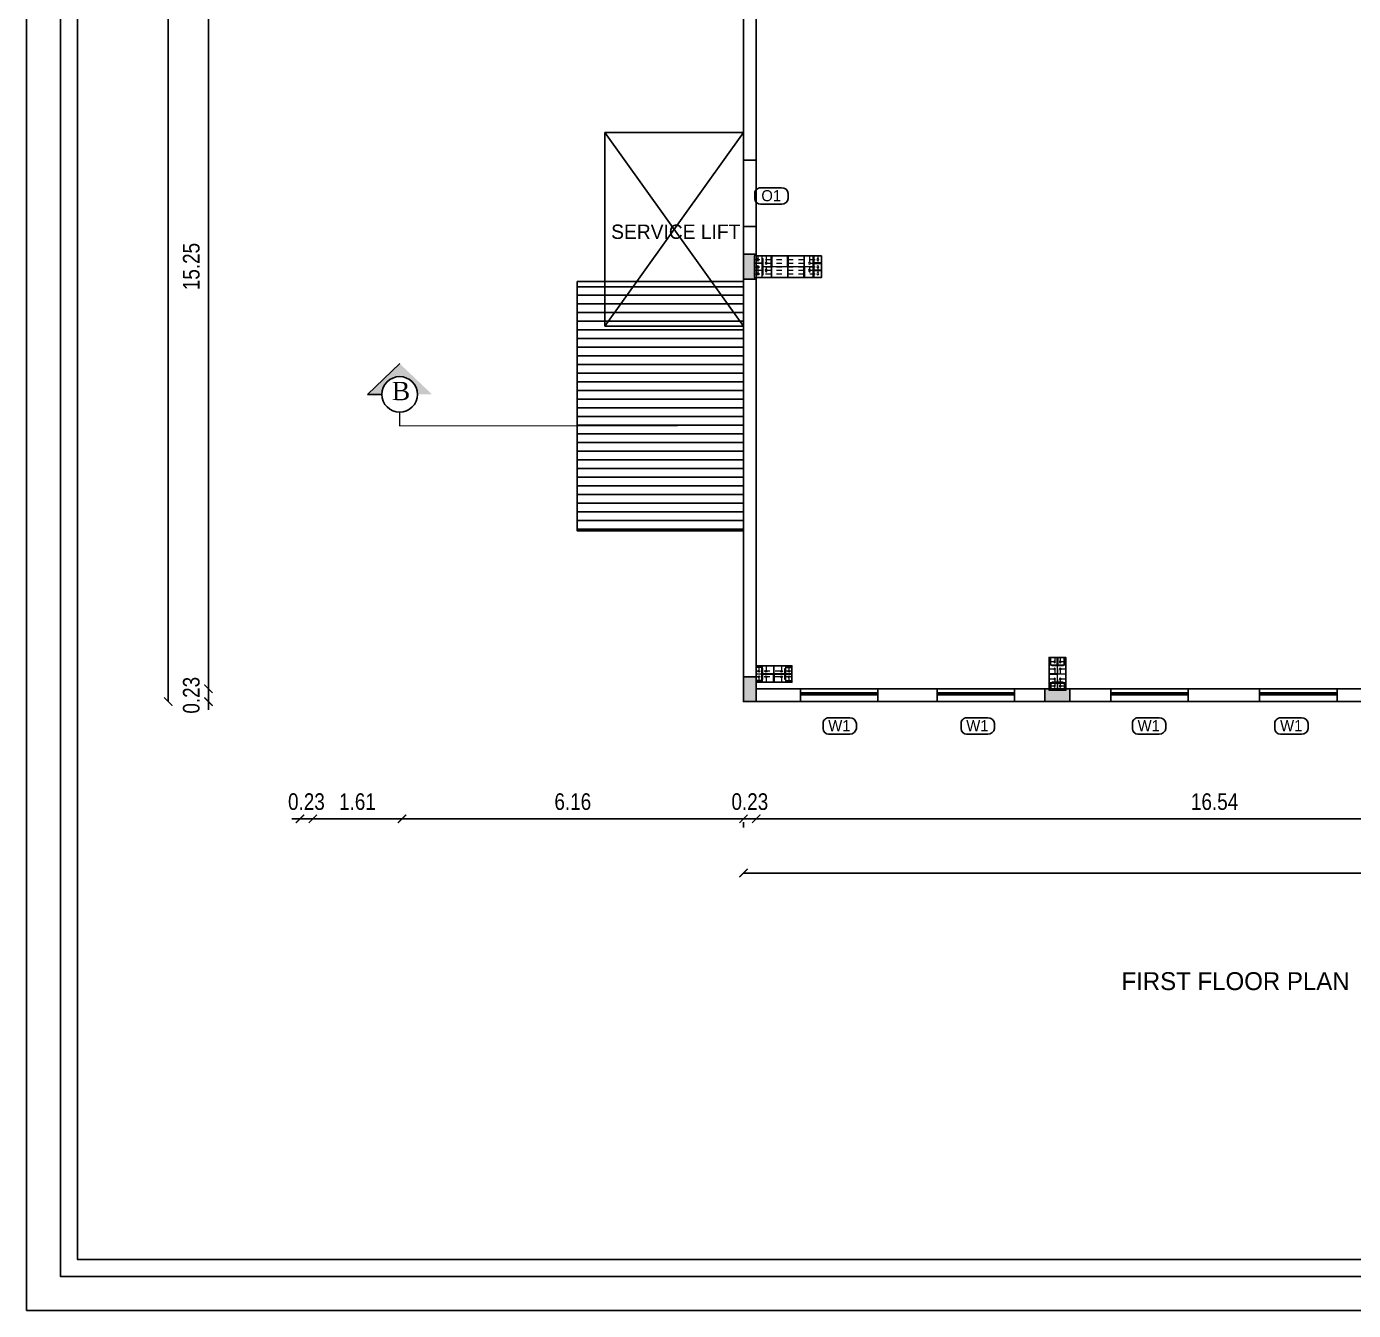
# Model space of a CAD drawing. Header units: metres. Extents: x 1422408 to 2267285, y 4015 to 80428.
# Drawn here: x 2267117.75 to 2267141.69, y 4025.77 to 4048.94 of the extents above; entities that cross this region are included whole.
import ezdxf
from ezdxf.enums import TextEntityAlignment as Align

# ---------------------------------------------------------------- set-up
doc = ezdxf.new("R2010")
doc.units = ezdxf.units.M
doc.header["$LTSCALE"] = 3.5
doc.header["$MEASUREMENT"] = 0
for name, pattern in [('ANIRUDHAN - RESI- EXE -GRD FLR PLAN-06.09.2012 (r1)$0$HIDDEN', [0.375, 0.25, -0.125]), ('CENTER2', [1.125, 0.75, -0.125, 0.125, -0.125]), ('CONTIN', [0]), ('DASHDOTX2', [2, 1, -0.5, 0, -0.5]), ('DOT2', [0.125, 0, -0.125]), ('HIDDEN', [0.375, 0.25, -0.125])]:
    doc.linetypes.add(name, pattern=pattern)
doc.layers.get('0').update_dxf_attribs({"linetype": 'CONTINUOUS'})
doc.layers.get('DEFPOINTS').update_dxf_attribs({"linetype": 'CONTINUOUS'})
for name, color, linetype, lineweight in [('1', 1, 'CONTIN', 18), ('BASEPLATE', 2, 'CONTINUOUS', 18), ('RCC COLUMN', 7, 'CONTINUOUS', 18), ('STEEL', 11, 'CONTINUOUS', 18), ('STIFFENER', 6, 'CONTINUOUS', 18)]:
    doc.layers.add(name, color=color, linetype=linetype, lineweight=lineweight)
for name, color, linetype in [('BLK_1_FLR_1_BLT_UP_AREA', 1, 'CONTINUOUS'), ('BLK_1_FLR_1_CARPET_AREA', 10, 'CONTINUOUS'), ('BLK_1_FLR_1_REGULAR_ROOM_1', 117, 'CONTINUOUS'), ('BLK_1_LVL_1_BLDG_FOOT_PRINT', 1, 'CONTINUOUS'), ('centre', 8, 'DASHDOTX2'), ('COLUMN', 2, 'CONTINUOUS'), ('DIM', 41, 'CONTINUOUS'), ('DOOR', 8, 'CONTINUOUS'), ('HAT', 15, 'CONTINUOUS'), ('HATCH', 15, 'CONTINUOUS'), ('ID', 3, 'CONTINUOUS'), ('rm no', 57, 'CONTINUOUS'), ('TEXT1', 7, 'CONTINUOUS'), ('TITLE', 7, 'CONTINUOUS'), ('TURBOVENT', 16, 'CONTINUOUS'), ('WALL', 125, 'CONTINUOUS'), ('WIN', 8, 'CONTINUOUS')]:
    doc.layers.add(name, color=color, linetype=linetype)
doc.styles.add('GD', font='romantic.ttf')
doc.styles.add('ID', font='GOTHIC.TTF', dxfattribs={"width": 0.85})
doc.styles.add('J2', font='swissel.ttf', dxfattribs={"height": 4.75})
doc.styles.add('USA TEXT', font='GOTHIC.TTF')
doc.dimstyles.new('1-100-ID', dxfattribs={"dimtxt": 0.3, "dimasz": 0.15, "dimexe": 0.1, "dimexo": 0.06, "dimgap": 0.15, "dimtad": 1, "dimzin": 3, "dimdsep": 46, "dimtxsty": 'ID', "dimblk": 'ARCHTICK', "dimcen": 0, "dimclrd": 252, "dimclre": 252, "dimclrt": 3, "dimadec": 0, "dimazin": 0, "dimtfac": 1, "dimtix": 1, "dimtmove": 2, "dimatfit": 3, "dimldrblk": 'OPEN90', "dimfxl": 0, "dimtolj": 1, "dimtzin": 0, "dimarcsym": 0})

# ---------------------------------------------------------------- blocks, each defined once
blk = doc.blocks.new('BP1')
at = {"layer": '1', "linetype": 'Continuous'}
for centre in [(12808943, 6760111), (12809073, 6760111), (12809203, 6760111), (12809008, 6759961), (12809138, 6759961), (12809008, 6759181), (12809138, 6759181), (12808943, 6759031), (12809073, 6759031), (12809203, 6759031)]:
    blk.add_circle(centre, 18, dxfattribs=at)
at = {"layer": 'BASEPLATE', "linetype": 'Continuous'}
blk.add_lwpolyline([(12808878, 6760176), (12809268, 6760176), (12809268, 6758966), (12808878, 6758966)], close=True, dxfattribs=at)
at = {"layer": 'RCC COLUMN', "color": 4, "linetype": 'CENTER2', "ltscale": 2}
for p, q in [((12808878, 6760111), (12809268, 6760111)), ((12808943, 6760176), (12808943, 6758966)), ((12809008, 6760176), (12809008, 6758966)), ((12809073, 6760176), (12809073, 6758966)), ((12809138, 6760176), (12809138, 6758966)), ((12809203, 6760176), (12809203, 6758966)), ((12808878, 6759961), (12809268, 6759961)), ((12808878, 6759571), (12809268, 6759571)), ((12808878, 6759181), (12809268, 6759181)), ((12808878, 6759031), (12809268, 6759031))]:
    blk.add_line(p, q, dxfattribs=at)
at = {"layer": 'STEEL', "linetype": 'Continuous'}
for points in [[(12808923, 6760021), (12809223, 6760021), (12809223, 6760031), (12808923, 6760031)], [(12809070, 6760021), (12809070, 6759121), (12809076, 6759121), (12809076, 6760021)], [(12808923, 6759121), (12809223, 6759121), (12809223, 6759111), (12808923, 6759111)]]:
    blk.add_lwpolyline(points, close=True, dxfattribs=at)
at = {"layer": 'STIFFENER', "linetype": 'Continuous'}
for points in [[(12809003, 6760166), (12809003, 6760041), (12809013, 6760041), (12809013, 6760166)], [(12809133, 6760166), (12809133, 6760041), (12809143, 6760041), (12809143, 6760166)], [(12809258, 6760031), (12808888, 6760031), (12808888, 6760041), (12809258, 6760041)], [(12808888, 6759861), (12809070, 6759861), (12809070, 6759871), (12808888, 6759871)], [(12809258, 6759861), (12809076, 6759861), (12809076, 6759871), (12809258, 6759871)], [(12808888, 6759566), (12809070, 6759566), (12809070, 6759576), (12808888, 6759576)], [(12809258, 6759566), (12809076, 6759566), (12809076, 6759576), (12809258, 6759576)], [(12808888, 6759281), (12809070, 6759281), (12809070, 6759271), (12808888, 6759271)], [(12809258, 6759281), (12809076, 6759281), (12809076, 6759271), (12809258, 6759271)], [(12809258, 6759111), (12808888, 6759111), (12808888, 6759101), (12809258, 6759101)], [(12809003, 6758976), (12809003, 6759101), (12809013, 6759101), (12809013, 6758976)], [(12809133, 6758976), (12809133, 6759101), (12809143, 6759101), (12809143, 6758976)]]:
    blk.add_lwpolyline(points, close=True, dxfattribs=at)
blk = doc.blocks.new('BP4')
at = {"layer": '1', "linetype": 'Continuous'}
for centre in [(12801591, 6757594), (12801591, 6757464), (12801691, 6757594), (12801691, 6757464), (12801591, 6757184), (12801691, 6757184), (12801591, 6757054), (12801691, 6757054)]:
    blk.add_circle(centre, 16, dxfattribs=at)
at = {"layer": 'BASEPLATE', "linetype": 'Continuous'}
blk.add_lwpolyline([(12801791, 6757649), (12801491, 6757649), (12801491, 6756999), (12801791, 6756999)], close=True, dxfattribs=at)
at = {"layer": 'RCC COLUMN', "color": 4, "linetype": 'CENTER2', "ltscale": 2}
for p, q in [((12801791, 6757594), (12801491, 6757594)), ((12801791, 6757464), (12801491, 6757464)), ((12801591, 6756999), (12801591, 6757649)), ((12801691, 6756999), (12801691, 6757649)), ((12801791, 6757324), (12801491, 6757324)), ((12801791, 6757184), (12801491, 6757184)), ((12801791, 6757054), (12801491, 6757054))]:
    blk.add_line(p, q, dxfattribs=at)
at = {"layer": 'RCC COLUMN', "linetype": 'Continuous'}
blk.add_line((12801638, 6757324), (12801643, 6757324), dxfattribs=at)
at = {"layer": 'STEEL', "linetype": 'Continuous'}
for points in [[(12801541, 6757524), (12801741, 6757524), (12801741, 6757532), (12801541, 6757532)], [(12801638, 6757124), (12801643, 6757124), (12801643, 6757524), (12801638, 6757524)], [(12801541, 6757124), (12801741, 6757124), (12801741, 6757116), (12801541, 6757116)]]:
    blk.add_lwpolyline(points, close=True, dxfattribs=at)
at = {"layer": 'STIFFENER', "linetype": 'Continuous'}
for points in [[(12801501, 6757542), (12801781, 6757542), (12801781, 6757532), (12801501, 6757532)], [(12801511, 6757639), (12801511, 6757542), (12801521, 6757542), (12801521, 6757639)], [(12801646, 6757639), (12801646, 6757542), (12801636, 6757542), (12801636, 6757639)], [(12801771, 6757639), (12801771, 6757542), (12801761, 6757542), (12801761, 6757639)], [(12801501, 6757329), (12801638, 6757329), (12801638, 6757319), (12801501, 6757319)], [(12801781, 6757329), (12801643, 6757329), (12801643, 6757319), (12801781, 6757319)], [(12801501, 6757106), (12801781, 6757106), (12801781, 6757116), (12801501, 6757116)], [(12801511, 6757009), (12801511, 6757106), (12801521, 6757106), (12801521, 6757009)], [(12801646, 6757009), (12801646, 6757106), (12801636, 6757106), (12801636, 6757009)], [(12801771, 6757009), (12801771, 6757106), (12801761, 6757106), (12801761, 6757009)]]:
    blk.add_lwpolyline(points, close=True, dxfattribs=at)
blk = doc.blocks.new('BP3')
at = {"layer": '1', "linetype": 'Continuous'}
for centre in [(12663443, 6740559), (12663443, 6740429), (12663543, 6740559), (12663543, 6740429), (12663443, 6740249), (12663543, 6740249), (12663443, 6740119), (12663543, 6740119)]:
    blk.add_circle(centre, 16, dxfattribs=at)
at = {"layer": 'BASEPLATE', "linetype": 'Continuous'}
blk.add_lwpolyline([(12663343, 6740039), (12663643, 6740039), (12663643, 6740639), (12663343, 6740639)], close=True, dxfattribs=at)
at = {"layer": 'RCC COLUMN', "color": 4, "linetype": 'CENTER2', "ltscale": 2}
for p, q in [((12663343, 6740559), (12663643, 6740559)), ((12663443, 6740639), (12663443, 6740039)), ((12663493, 6740639), (12663493, 6740039)), ((12663543, 6740639), (12663543, 6740039)), ((12663343, 6740429), (12663643, 6740429)), ((12663343, 6740339), (12663643, 6740339)), ((12663343, 6740249), (12663643, 6740249)), ((12663343, 6740119), (12663643, 6740119))]:
    blk.add_line(p, q, dxfattribs=at)
at = {"layer": 'STEEL', "linetype": 'Continuous'}
for points in [[(12663593, 6740489), (12663593, 6740497), (12663393, 6740497), (12663393, 6740489)], [(12663496, 6740489), (12663496, 6740189), (12663491, 6740189), (12663491, 6740489)], [(12663593, 6740189), (12663593, 6740181), (12663393, 6740181), (12663393, 6740189)]]:
    blk.add_lwpolyline(points, close=True, dxfattribs=at)
at = {"layer": 'STIFFENER', "linetype": 'Continuous'}
for points in [[(12663633, 6740507), (12663353, 6740507), (12663353, 6740497), (12663633, 6740497)], [(12663363, 6740629), (12663363, 6740507), (12663373, 6740507), (12663373, 6740629)], [(12663488, 6740629), (12663488, 6740507), (12663498, 6740507), (12663498, 6740629)], [(12663623, 6740629), (12663623, 6740507), (12663613, 6740507), (12663613, 6740629)], [(12663353, 6740334), (12663491, 6740334), (12663491, 6740344), (12663353, 6740344)], [(12663633, 6740334), (12663496, 6740334), (12663496, 6740344), (12663633, 6740344)], [(12663633, 6740171), (12663353, 6740171), (12663353, 6740181), (12663633, 6740181)], [(12663363, 6740049), (12663363, 6740171), (12663373, 6740171), (12663373, 6740049)], [(12663488, 6740049), (12663488, 6740171), (12663498, 6740171), (12663498, 6740049)], [(12663623, 6740049), (12663623, 6740171), (12663613, 6740171), (12663613, 6740049)]]:
    blk.add_lwpolyline(points, close=True, dxfattribs=at)
blk = doc.blocks.new('window')
at = {"layer": 'DIM', "color": 9}
for p, q in [((1380, 160), (20, 160)), ((1380, 123), (20, 123)), ((1370, 153), (33, 153)), ((1370, 131), (48, 131))]:
    blk.add_line(p, q, dxfattribs=at)
at = {"layer": 'DIM'}
for p, q in [((48, 153), (56, 146)), ((1352, 146), (48, 146)), ((1352, 139), (48, 139)), ((48, 131), (56, 139)), ((1352, 153), (1344, 146)), ((1352, 131), (1344, 139))]:
    blk.add_line(p, q, dxfattribs=at)
at = {"layer": 'DIM', "color": 9}
for points in [[(0, 123), (20, 123), (20, 160), (0, 160)], [(1400, 123), (1380, 123), (1380, 160), (1400, 160)]]:
    blk.add_lwpolyline(points, close=True, dxfattribs=at)
at = {"layer": 'DIM'}
for points in [[(20, 153), (20, 144, -1), (20, 140), (20, 132), (23, 132), (23, 130), (30, 130), (30, 131), (33, 131), (48, 131), (48, 153), (30, 153), (30, 155), (23, 155), (23, 153)], [(1380, 153), (1380, 144, 1), (1380, 140), (1380, 132), (1377, 132), (1377, 130), (1370, 130), (1370, 131), (1367, 131), (1352, 131), (1352, 153), (1370, 153), (1370, 155), (1377, 155), (1377, 153)]]:
    blk.add_lwpolyline(points, format="xyb", close=True, dxfattribs=at)
at = {"layer": 'WIN'}
for points in [[(0, 230), (1400, 230)], [(0, 0), (1400, 0)]]:
    blk.add_lwpolyline(points, dxfattribs=at)
blk = doc.blocks.new('_ArchTick')
at = {"color": 0, "linetype": 'ByBlock', "const_width": 0.15}
blk.add_lwpolyline([(-0.5, -0.5), (0.5, 0.5)], dxfattribs=at)
blk = doc.blocks.new('*D229')
at = {"layer": 'DEFPOINTS', "color": 0, "ltscale": 400, "transparency": 16777216}
for p in [(2267121.034, 4036.986), (2267131.222, 4036.986), (2267131.139, 4036.756)]:
    blk.add_point(p, dxfattribs=at)
at = {"layer": 'ID', "color": 252, "lineweight": -2, "ltscale": 400, "transparency": 16777216}
for p, q in [((2267121.034, 4036.986), (2267121.034, 4037.136)), ((2267121.034, 4036.756), (2267121.034, 4036.986)), ((2267121.034, 4036.756), (2267121.034, 4036.606))]:
    blk.add_line(p, q, dxfattribs=at)
at = {"layer": 'ID', "color": 252, "linetype": 'DOT2', "lineweight": -2, "ltscale": 400, "transparency": 16777216}
for p, q in [((2267131.162, 4036.986), (2267120.934, 4036.986)), ((2267131.079, 4036.756), (2267120.934, 4036.756))]:
    blk.add_line(p, q, dxfattribs=at)
at = {"layer": 'ID', "color": 252, "lineweight": -2, "ltscale": 400, "transparency": 16777216, "xscale": 0.15, "yscale": 0.15, "zscale": 0.15}
for p, rotation in [((2267121.034, 4036.986), 270), ((2267121.034, 4036.756), 90)]:
    blk.add_blockref('_ArchTick', p, dxfattribs=dict(at, rotation=rotation))
at = {"layer": 'ID', "color": 3, "ltscale": 400, "transparency": 16777216, "insert": (2267120.726, 4036.871), "char_height": 0.3, "attachment_point": 5, "rotation": 90, "style": 'ID'}
blk.add_mtext('\\A1;0.23', dxfattribs=at)
blk = doc.blocks.new('_Open90')
at = {"color": 0, "linetype": 'ByBlock', "lineweight": -2}
for p, q in [((0, 0), (-1, 0)), ((-0.5, 0.5), (0, 0)), ((0, 0), (-0.5, -0.5))]:
    blk.add_line(p, q, dxfattribs=at)
blk = doc.blocks.new('*D230')
at = {"layer": 'DEFPOINTS', "color": 0, "ltscale": 400, "transparency": 16777216}
for p in [(2267121.034, 4052.231), (2267130.687, 4052.231), (2267131.222, 4036.986)]:
    blk.add_point(p, dxfattribs=at)
at = {"layer": 'ID', "color": 252, "linetype": 'DOT2', "lineweight": -2, "ltscale": 400, "transparency": 16777216}
for p, q in [((2267130.627, 4052.231), (2267120.934, 4052.231)), ((2267131.162, 4036.986), (2267120.934, 4036.986))]:
    blk.add_line(p, q, dxfattribs=at)
at = {"layer": 'ID', "color": 252, "lineweight": -2, "ltscale": 400, "transparency": 16777216}
blk.add_line((2267121.034, 4036.986), (2267121.034, 4052.231), dxfattribs=at)
at = {"layer": 'ID', "color": 252, "lineweight": -2, "ltscale": 400, "transparency": 16777216, "xscale": 0.15, "yscale": 0.15, "zscale": 0.15}
for p, rotation in [((2267121.034, 4052.231), 90), ((2267121.034, 4036.986), 270)]:
    blk.add_blockref('_ArchTick', p, dxfattribs=dict(at, rotation=rotation))
at = {"layer": 'ID', "color": 3, "ltscale": 400, "transparency": 16777216, "insert": (2267120.726, 4044.609), "char_height": 0.3, "attachment_point": 5, "rotation": 90, "style": 'ID'}
blk.add_mtext('\\A1;15.25', dxfattribs=at)
blk = doc.blocks.new('*D235')
at = {"layer": 'DEFPOINTS', "color": 0, "ltscale": 400, "transparency": 16777216}
for p in [(2267131.979, 4068.156), (2267120.31, 4036.756), (2267131.979, 4036.756)]:
    blk.add_point(p, dxfattribs=at)
at = {"layer": 'ID', "color": 252, "linetype": 'DOT2', "lineweight": -2, "ltscale": 400, "transparency": 16777216}
for p, q in [((2267131.919, 4068.156), (2267120.21, 4068.156)), ((2267131.919, 4036.756), (2267120.21, 4036.756))]:
    blk.add_line(p, q, dxfattribs=at)
at = {"layer": 'ID', "color": 252, "lineweight": -2, "ltscale": 400, "transparency": 16777216}
blk.add_line((2267120.31, 4068.156), (2267120.31, 4036.756), dxfattribs=at)
at = {"layer": 'ID', "color": 252, "lineweight": -2, "ltscale": 400, "transparency": 16777216, "xscale": 0.15, "yscale": 0.15, "zscale": 0.15}
for p, rotation in [((2267120.31, 4068.156), 90), ((2267120.31, 4036.756), 270)]:
    blk.add_blockref('_ArchTick', p, dxfattribs=dict(at, rotation=rotation))
at = {"layer": 'ID', "color": 3, "ltscale": 400, "transparency": 16777216, "insert": (2267120.003, 4052.456), "char_height": 0.3, "attachment_point": 5, "rotation": 90, "style": 'ID'}
blk.add_mtext('\\A1;31.40', dxfattribs=at)
blk = doc.blocks.new('*D246')
at = {"layer": 'DEFPOINTS', "color": 0, "ltscale": 400, "transparency": 16777216}
for p in [(2267130.917, 4038.508), (2267147.457, 4037.684), (2267130.917, 4034.641)]:
    blk.add_point(p, dxfattribs=at)
at = {"layer": 'ID', "color": 252, "linetype": 'DOT2', "lineweight": -2, "ltscale": 400, "transparency": 16777216}
for p, q in [((2267130.917, 4038.448), (2267130.917, 4034.541)), ((2267147.457, 4037.624), (2267147.457, 4034.541))]:
    blk.add_line(p, q, dxfattribs=at)
at = {"layer": 'ID', "color": 252, "lineweight": -2, "ltscale": 400, "transparency": 16777216}
blk.add_line((2267147.457, 4034.641), (2267130.917, 4034.641), dxfattribs=at)
at = {"layer": 'ID', "color": 252, "lineweight": -2, "ltscale": 400, "transparency": 16777216, "xscale": 0.15, "yscale": 0.15, "zscale": 0.15, "rotation": 180}
blk.add_blockref('_ArchTick', (2267130.917, 4034.641), dxfattribs=at)
at = {"layer": 'ID', "color": 252, "lineweight": -2, "ltscale": 400, "transparency": 16777216, "xscale": 0.15, "yscale": 0.15, "zscale": 0.15}
blk.add_blockref('_ArchTick', (2267147.457, 4034.641), dxfattribs=at)
at = {"layer": 'ID', "color": 3, "ltscale": 400, "transparency": 16777216, "insert": (2267139.187, 4034.949), "char_height": 0.3, "attachment_point": 5, "style": 'ID'}
blk.add_mtext('\\A1;16.54', dxfattribs=at)
blk = doc.blocks.new('*D247')
at = {"layer": 'DEFPOINTS', "color": 0, "ltscale": 400, "transparency": 16777216}
for p in [(2267130.687, 4038.393), (2267130.917, 4038.508), (2267130.687, 4034.641)]:
    blk.add_point(p, dxfattribs=at)
at = {"layer": 'ID', "color": 252, "linetype": 'DOT2', "lineweight": -2, "ltscale": 400, "transparency": 16777216}
for p, q in [((2267130.687, 4038.333), (2267130.687, 4034.541)), ((2267130.917, 4038.448), (2267130.917, 4034.541))]:
    blk.add_line(p, q, dxfattribs=at)
at = {"layer": 'ID', "color": 252, "lineweight": -2, "ltscale": 400, "transparency": 16777216}
for p, q in [((2267130.687, 4034.641), (2267130.537, 4034.641)), ((2267130.917, 4034.641), (2267130.687, 4034.641)), ((2267130.917, 4034.641), (2267131.067, 4034.641))]:
    blk.add_line(p, q, dxfattribs=at)
at = {"layer": 'ID', "color": 252, "lineweight": -2, "ltscale": 400, "transparency": 16777216, "xscale": 0.15, "yscale": 0.15, "zscale": 0.15}
blk.add_blockref('_ArchTick', (2267130.687, 4034.641), dxfattribs=at)
at = {"layer": 'ID', "color": 252, "lineweight": -2, "ltscale": 400, "transparency": 16777216, "xscale": 0.15, "yscale": 0.15, "zscale": 0.15, "rotation": 180}
blk.add_blockref('_ArchTick', (2267130.917, 4034.641), dxfattribs=at)
at = {"layer": 'ID', "color": 3, "ltscale": 400, "transparency": 16777216, "insert": (2267130.802, 4034.949), "char_height": 0.3, "attachment_point": 5, "style": 'ID'}
blk.add_mtext('\\A1;0.23', dxfattribs=at)
blk = doc.blocks.new('*D248')
at = {"layer": 'DEFPOINTS', "color": 0, "ltscale": 400, "transparency": 16777216}
for p in [(2267124.528, 4052.231), (2267130.687, 4038.393), (2267124.528, 4034.641)]:
    blk.add_point(p, dxfattribs=at)
at = {"layer": 'ID', "color": 252, "linetype": 'DOT2', "lineweight": -2, "ltscale": 400, "transparency": 16777216}
for p, q in [((2267124.528, 4052.171), (2267124.528, 4034.541)), ((2267130.687, 4038.333), (2267130.687, 4034.541))]:
    blk.add_line(p, q, dxfattribs=at)
at = {"layer": 'ID', "color": 252, "lineweight": -2, "ltscale": 400, "transparency": 16777216}
blk.add_line((2267130.687, 4034.641), (2267124.528, 4034.641), dxfattribs=at)
at = {"layer": 'ID', "color": 252, "lineweight": -2, "ltscale": 400, "transparency": 16777216, "xscale": 0.15, "yscale": 0.15, "zscale": 0.15, "rotation": 180}
blk.add_blockref('_ArchTick', (2267124.528, 4034.641), dxfattribs=at)
at = {"layer": 'ID', "color": 252, "lineweight": -2, "ltscale": 400, "transparency": 16777216, "xscale": 0.15, "yscale": 0.15, "zscale": 0.15}
blk.add_blockref('_ArchTick', (2267130.687, 4034.641), dxfattribs=at)
at = {"layer": 'ID', "color": 3, "ltscale": 400, "transparency": 16777216, "insert": (2267127.608, 4034.949), "char_height": 0.3, "attachment_point": 5, "style": 'ID'}
blk.add_mtext('\\A1;6.16', dxfattribs=at)
blk = doc.blocks.new('*D249')
at = {"layer": 'DEFPOINTS', "color": 0, "ltscale": 400, "transparency": 16777216}
for p in [(2267122.917, 4057.135), (2267124.528, 4052.231), (2267122.917, 4034.641)]:
    blk.add_point(p, dxfattribs=at)
at = {"layer": 'ID', "color": 252, "linetype": 'DOT2', "lineweight": -2, "ltscale": 400, "transparency": 16777216}
for p, q in [((2267122.917, 4057.075), (2267122.917, 4034.541)), ((2267124.528, 4052.171), (2267124.528, 4034.541))]:
    blk.add_line(p, q, dxfattribs=at)
at = {"layer": 'ID', "color": 252, "lineweight": -2, "ltscale": 400, "transparency": 16777216}
blk.add_line((2267124.528, 4034.641), (2267122.917, 4034.641), dxfattribs=at)
at = {"layer": 'ID', "color": 252, "lineweight": -2, "ltscale": 400, "transparency": 16777216, "xscale": 0.15, "yscale": 0.15, "zscale": 0.15, "rotation": 180}
blk.add_blockref('_ArchTick', (2267122.917, 4034.641), dxfattribs=at)
at = {"layer": 'ID', "color": 252, "lineweight": -2, "ltscale": 400, "transparency": 16777216, "xscale": 0.15, "yscale": 0.15, "zscale": 0.15}
blk.add_blockref('_ArchTick', (2267124.528, 4034.641), dxfattribs=at)
at = {"layer": 'ID', "color": 3, "ltscale": 400, "transparency": 16777216, "insert": (2267123.723, 4034.949), "char_height": 0.3, "attachment_point": 5, "style": 'ID'}
blk.add_mtext('\\A1;1.61', dxfattribs=at)
blk = doc.blocks.new('*D250')
at = {"layer": 'DEFPOINTS', "color": 0, "ltscale": 400, "transparency": 16777216}
for p in [(2267122.687, 4057.125), (2267122.917, 4057.135), (2267122.917, 4034.641)]:
    blk.add_point(p, dxfattribs=at)
at = {"layer": 'ID', "color": 252, "linetype": 'DOT2', "lineweight": -2, "ltscale": 400, "transparency": 16777216}
for p, q in [((2267122.687, 4057.065), (2267122.687, 4034.541)), ((2267122.917, 4057.075), (2267122.917, 4034.541))]:
    blk.add_line(p, q, dxfattribs=at)
at = {"layer": 'ID', "color": 252, "lineweight": -2, "ltscale": 400, "transparency": 16777216}
for p, q in [((2267122.687, 4034.641), (2267122.537, 4034.641)), ((2267122.687, 4034.641), (2267122.917, 4034.641)), ((2267122.917, 4034.641), (2267123.067, 4034.641))]:
    blk.add_line(p, q, dxfattribs=at)
at = {"layer": 'ID', "color": 252, "lineweight": -2, "ltscale": 400, "transparency": 16777216, "xscale": 0.15, "yscale": 0.15, "zscale": 0.15}
blk.add_blockref('_ArchTick', (2267122.687, 4034.641), dxfattribs=at)
at = {"layer": 'ID', "color": 252, "lineweight": -2, "ltscale": 400, "transparency": 16777216, "xscale": 0.15, "yscale": 0.15, "zscale": 0.15, "rotation": 180}
blk.add_blockref('_ArchTick', (2267122.917, 4034.641), dxfattribs=at)
at = {"layer": 'ID', "color": 3, "ltscale": 400, "transparency": 16777216, "insert": (2267122.802, 4034.949), "char_height": 0.3, "attachment_point": 5, "style": 'ID'}
blk.add_mtext('\\A1;0.23', dxfattribs=at)
blk = doc.blocks.new('*D251')
at = {"layer": 'DEFPOINTS', "color": 0, "ltscale": 400, "transparency": 16777216}
for p in [(2267156.708, 4038.909), (2267130.687, 4034.641), (2267130.687, 4033.662)]:
    blk.add_point(p, dxfattribs=at)
at = {"layer": 'ID', "color": 252, "linetype": 'DOT2', "lineweight": -2, "ltscale": 400, "transparency": 16777216}
for p, q in [((2267156.708, 4038.849), (2267156.708, 4033.562)), ((2267130.687, 4034.581), (2267130.687, 4033.562))]:
    blk.add_line(p, q, dxfattribs=at)
at = {"layer": 'ID', "color": 252, "lineweight": -2, "ltscale": 400, "transparency": 16777216}
blk.add_line((2267156.708, 4033.662), (2267130.687, 4033.662), dxfattribs=at)
at = {"layer": 'ID', "color": 252, "lineweight": -2, "ltscale": 400, "transparency": 16777216, "xscale": 0.15, "yscale": 0.15, "zscale": 0.15, "rotation": 180}
blk.add_blockref('_ArchTick', (2267130.687, 4033.662), dxfattribs=at)
at = {"layer": 'ID', "color": 252, "lineweight": -2, "ltscale": 400, "transparency": 16777216, "xscale": 0.15, "yscale": 0.15, "zscale": 0.15}
blk.add_blockref('_ArchTick', (2267156.708, 4033.662), dxfattribs=at)
at = {"layer": 'ID', "color": 3, "ltscale": 400, "transparency": 16777216, "insert": (2267143.698, 4033.969), "char_height": 0.3, "attachment_point": 5, "style": 'ID'}
blk.add_mtext('\\A1;26.02', dxfattribs=at)

msp = doc.modelspace()

# ---------------------------------------------------------------- hatches: boundary and pattern name
at = {"layer": 'COLUMN', "ltscale": 400}
h = msp.add_hatch(color=254, dxfattribs=at)
h.dxf.hatch_style = 1
h.paths.add_polyline_path([(2267130.68731, 4044.38112), (2267130.91731, 4044.38112), (2267130.91731, 4044.83112), (2267130.68731, 4044.83112)])
h = msp.add_hatch(color=254, dxfattribs=at)
h.dxf.hatch_style = 1
h.paths.add_polyline_path([(2267130.68731, 4036.75612), (2267130.91731, 4036.75612), (2267130.91731, 4037.20612), (2267130.68731, 4037.20612)])
h = msp.add_hatch(color=254, dxfattribs=at)
h.dxf.hatch_style = 1
h.paths.add_polyline_path([(2267136.57731, 4036.98612), (2267136.57731, 4036.75612), (2267136.12731, 4036.75612), (2267136.12731, 4036.98612)])
at = {"layer": 'DIM'}
msp.add_hatch(color=2, dxfattribs=at).paths.add_polyline_path([(2267124.80552, 4042.3012, 0.41421356), (2267124.48471, 4042.62202, 0.41421356), (2267124.16389, 4042.3012), (2267123.90099, 4042.3012), (2267124.48471, 4042.85721), (2267125.06843, 4042.3012)])
at = {"layer": 'HATCH', "ltscale": 25}
h = msp.add_hatch(dxfattribs=at)
h.set_pattern_fill('ANSI31', color=250, scale=1.25, angle=135, style=0)
h.set_pattern_definition([(180, (2265996.5757, 3969.55805), (0, -0.15625), [])])
h.paths.add_polyline_path([(2267130.68731, 4044.33614), (2267127.68731, 4044.33614), (2267127.68731, 4039.83614), (2267130.68731, 4039.83614)])

# ---------------------------------------------------------------- linework, layer by layer
at = {"layer": 'BLK_1_FLR_1_BLT_UP_AREA', "color": 45}
msp.add_lwpolyline([(2267130.68731, 4036.75612), (2267156.70794, 4036.75612), (2267156.70794, 4044.83081), (2267152.88578, 4054.71112), (2267147.68731, 4054.71112), (2267147.69298, 4068.15612), (2267122.68731, 4068.15612), (2267122.68731, 4056.95941), (2267124.52811, 4052.23112), (2267130.68731, 4052.23112)], close=True, dxfattribs=at)
at = {"layer": 'BLK_1_FLR_1_CARPET_AREA', "color": 14}
msp.add_lwpolyline([(2267141.87231, 4036.98612), (2267136.50231, 4036.98612), (2267136.50231, 4037.55412), (2267136.20231, 4037.55412), (2267136.20231, 4036.98612), (2267130.91731, 4036.98112), (2267130.91731, 4037.10412), (2267131.56031, 4037.10412), (2267131.56031, 4037.40412), (2267130.91731, 4037.40412), (2267130.91731, 4044.41112), (2267132.09231, 4044.41112), (2267132.09231, 4044.80112), (2267130.91731, 4044.80112), (2267130.91731, 4052.26112)], dxfattribs=at)
at = {"layer": 'BLK_1_FLR_1_REGULAR_ROOM_1', "color": 4}
msp.add_lwpolyline([(2267147.45731, 4049.75112), (2267154.56117, 4049.75112), (2267156.47794, 4044.78794), (2267156.47794, 4036.98144), (2267130.91731, 4036.98612), (2267130.91731, 4052.46112), (2267124.68538, 4052.46112), (2267122.91731, 4057.0026), (2267122.91731, 4067.92612), (2267130.68731, 4067.92612), (2267130.68731, 4060.76112), (2267134.28131, 4060.76112), (2267134.28131, 4067.92612), (2267147.45731, 4067.92612)], close=True, dxfattribs=at)
at = {"layer": 'BLK_1_LVL_1_BLDG_FOOT_PRINT'}
msp.add_lwpolyline([(2267152.88578, 4054.71112), (2267147.69298, 4054.71112), (2267147.69298, 4068.15803), (2267122.68731, 4068.15803), (2267122.68731, 4056.96132), (2267124.52811, 4052.23303), (2267130.68731, 4052.23303), (2267130.68731, 4036.75803), (2267156.70794, 4036.75803), (2267156.70794, 4044.83081)], close=True, dxfattribs=at)
at = {"layer": 'centre', "color": 2, "ltscale": 0.125, "const_width": 0.02}
msp.add_lwpolyline([(2267124.48471, 4041.98038), (2267124.48471, 4041.73261), (2267129.5013, 4041.73261), (2267129.5013, 4041.73261)], dxfattribs=at)
at = {"layer": 'COLUMN', "ltscale": 400}
for points in [[(2267130.91731, 4044.83112), (2267130.68731, 4044.83112), (2267130.68731, 4044.38112), (2267130.91731, 4044.38112)], [(2267130.91731, 4037.20612), (2267130.68731, 4037.20612), (2267130.68731, 4036.75612), (2267130.91731, 4036.75612)], [(2267136.12731, 4036.75612), (2267136.12731, 4036.98612), (2267136.57731, 4036.98612), (2267136.57731, 4036.75612)]]:
    msp.add_lwpolyline(points, close=True, dxfattribs=at)
at = {"layer": 'DIM', "color": 2}
for p in [(2267124.48471, 4042.85721), (2267124.16389, 4042.3012)]:
    msp.add_line(p, (2267123.90252, 4042.3012), dxfattribs=at)
msp.add_circle((2267124.48471, 4042.3012), 0.32082, dxfattribs=at)
at = {"layer": 'DOOR', "linetype": 'HIDDEN', "ltscale": 400}
for p, q in [((2267128.1873, 4043.53072), (2267130.6873, 4047.03072)), ((2267128.1873, 4047.03072), (2267130.6873, 4043.53072))]:
    msp.add_line(p, q, dxfattribs=at)
at = {"layer": 'DOOR', "ltscale": 400}
msp.add_line((2267130.68731, 4045.33092), (2267130.68731, 4046.53092), dxfattribs=at)
at = {"layer": 'HAT'}
msp.add_lwpolyline([(2267215.09777, 4082.19618), (2267117.75233, 4082.19618), (2267117.75233, 4025.76618), (2267215.09777, 4025.76618)], close=True, dxfattribs=at)
at = {"layer": 'HATCH', "color": 250, "ltscale": 25}
msp.add_lwpolyline([(2267130.68731, 4044.33614), (2267127.68731, 4044.33614), (2267127.68731, 4039.83614), (2267130.68731, 4039.83614)], dxfattribs=at)
at = {"layer": 'ID', "color": 9, "linetype": 'ANIRUDHAN - RESI- EXE -GRD FLR PLAN-06.09.2012 (r1)$0$HIDDEN', "ltscale": 450}
msp.add_lwpolyline([(2267130.6873, 4047.03072), (2267128.1873, 4047.03072), (2267128.1873, 4043.53072), (2267130.6873, 4043.53072)], dxfattribs=at)
at = {"layer": 'rm no', "color": 205}
for points in [[(2267130.89303, 4045.88306), (2267130.89303, 4045.9295, -1), (2267130.89303, 4045.9295, -0.41543097), (2267130.99525, 4046.03112), (2267131.37466, 4046.03112, -0.37810476), (2267131.49613, 4045.9295), (2267131.49613, 4045.83603, -0.37718621), (2267131.37466, 4045.73381), (2267131.37466, 4045.73381), (2267130.99525, 4045.73381, -0.41421356), (2267130.89303, 4045.83603), (2267130.89303, 4045.9295)], [(2267132.1224, 4036.31699), (2267132.1224, 4036.36342, -1), (2267132.1224, 4036.36342, -0.41543097), (2267132.22462, 4036.46504), (2267132.60403, 4036.46504, -0.37810476), (2267132.7255, 4036.36342), (2267132.7255, 4036.26995, -0.37718621), (2267132.60403, 4036.16773), (2267132.60403, 4036.16773), (2267132.22462, 4036.16773, -0.41421356), (2267132.1224, 4036.26995), (2267132.1224, 4036.36342)], [(2267134.61269, 4036.31699), (2267134.61269, 4036.36342, -1), (2267134.61269, 4036.36342, -0.41543097), (2267134.71492, 4036.46504), (2267135.09433, 4036.46504, -0.37810476), (2267135.21579, 4036.36342), (2267135.21579, 4036.26995, -0.37718621), (2267135.09433, 4036.16773), (2267135.09433, 4036.16773), (2267134.71492, 4036.16773, -0.41421356), (2267134.61269, 4036.26995), (2267134.61269, 4036.36342)], [(2267137.704, 4036.31699), (2267137.704, 4036.36342, -1), (2267137.704, 4036.36342, -0.41543097), (2267137.80622, 4036.46504), (2267138.18564, 4036.46504, -0.37810476), (2267138.3071, 4036.36342), (2267138.3071, 4036.26995, -0.37718621), (2267138.18564, 4036.16773), (2267138.18564, 4036.16773), (2267137.80622, 4036.16773, -0.41421356), (2267137.704, 4036.26995), (2267137.704, 4036.36342)], [(2267140.27489, 4036.31699), (2267140.27489, 4036.36342, -1), (2267140.27489, 4036.36342, -0.41543097), (2267140.37711, 4036.46504), (2267140.75652, 4036.46504, -0.37810476), (2267140.87799, 4036.36342), (2267140.87799, 4036.26995, -0.37718621), (2267140.75652, 4036.16773), (2267140.75652, 4036.16773), (2267140.37711, 4036.16773, -0.41421356), (2267140.27489, 4036.26995), (2267140.27489, 4036.36342)]]:
    msp.add_lwpolyline(points, format="xyb", dxfattribs=at)
at = {"layer": 'TITLE', "color": 0}
for points in [[(2267118.36543, 4081.58309), (2267214.48467, 4081.58309), (2267214.48467, 4026.37928), (2267118.36543, 4026.37928)], [(2267118.67197, 4081.27654), (2267214.17812, 4081.27654), (2267214.17812, 4026.68583), (2267118.67197, 4026.68583)]]:
    msp.add_lwpolyline(points, close=True, dxfattribs=at)
at = {"layer": 'WALL', "ltscale": 400}
for p, q in [((2267130.68731, 4052.68112), (2267130.68731, 4046.53092)), ((2267130.91731, 4052.68112), (2267130.91731, 4046.53092)), ((2267128.1873, 4043.53072), (2267128.1873, 4047.03072)), ((2267128.1873, 4047.03072), (2267130.6873, 4047.03072)), ((2267130.68731, 4046.53092), (2267130.91731, 4046.53092)), ((2267130.68731, 4045.33092), (2267130.68731, 4036.75612)), ((2267130.68731, 4045.33092), (2267130.91731, 4045.33092)), ((2267130.91731, 4045.33092), (2267130.91731, 4036.98612)), ((2267130.91731, 4036.76298), (2267130.91731, 4037.6843)), ((2267130.91731, 4036.98612), (2267147.68731, 4036.98612)), ((2267130.91731, 4036.98612), (2267147.45731, 4036.98612)), ((2267131.71433, 4036.98612), (2267131.71433, 4036.75612)), ((2267133.11433, 4036.98612), (2267133.11433, 4036.75612)), ((2267134.18003, 4036.98612), (2267134.18003, 4036.75612)), ((2267135.58003, 4036.98612), (2267135.58003, 4036.75612)), ((2267137.31329, 4036.98612), (2267137.31329, 4036.75612)), ((2267138.71329, 4036.98612), (2267138.71329, 4036.75612)), ((2267139.9967, 4036.98612), (2267139.9967, 4036.75612)), ((2267141.3967, 4036.98612), (2267141.3967, 4036.75612)), ((2267130.68731, 4036.75612), (2267147.68731, 4036.75612)), ((2267130.68731, 4036.75612), (2267147.68731, 4036.75612))]:
    msp.add_line(p, q, dxfattribs=at)

# ---------------------------------------------------------------- block references
at = {"layer": 'RCC COLUMN', "linetype": 'Continuous', "yscale": 0.001, "zscale": 0.001, "rotation": 90}
for name, p, xscale in [('BP1', (2273891.05835, 16853.67873), -0.001), ('BP4', (2273888.5596, -8764.38649), 0.001)]:
    msp.add_blockref(name, p, dxfattribs=dict(at, xscale=xscale))
at = {"layer": 'RCC COLUMN', "linetype": 'Continuous', "xscale": -0.001, "yscale": 0.001, "zscale": 0.001}
msp.add_blockref('BP3', (2279799.84553, -2703.08483), dxfattribs=at)
at = {"layer": 'TURBOVENT', "xscale": 0.001, "yscale": 0.001, "zscale": 0.001}
for p in [(2267131.71433, 4036.75612), (2267134.18003, 4036.75612), (2267137.31329, 4036.75612), (2267139.9967, 4036.75612)]:
    msp.add_blockref('window', p, dxfattribs=at)

# ---------------------------------------------------------------- texts
at = {"color": 3, "insert": (2267124.50818, 4042.36143), "char_height": 0.33, "attachment_point": 5, "style": 'GD'}
msp.add_mtext('{\\C6;B}', dxfattribs=at)
at = {"layer": 'rm no', "style": 'USA TEXT'}
for tag, p in [('O1', (2267131.18843, 4045.78802)), ('W1', (2267132.4178, 4036.22195)), ('W1', (2267134.90809, 4036.22195)), ('W1', (2267137.9994, 4036.22195)), ('W1', (2267140.57029, 4036.22195))]:
    msp.add_attdef(tag, text='L0-09W1', height=0.2, dxfattribs=at).set_placement(p, align=Align.CENTER)
at = {"layer": 'TEXT1', "style": 'J2', "width": 0.96}
for s, height, p in [('SERVICE LIFT', 0.2584592, (2267128.30047, 4045.10812)), ('FIRST FLOOR PLAN', 0.323074, (2267137.50733, 4031.54904))]:
    msp.add_text(s, height=height, dxfattribs=at).set_placement(p)

# ---------------------------------------------------------------- dimensions: what is measured, and where the dimension line sits
at = {"layer": 'ID', "ltscale": 400}
for base, p1, p2, angle, picture, middle in [((2267120.3104, 4036.75612), (2267131.97931, 4068.15612), (2267131.97931, 4036.75612), 90, '*D235', (2267120.00285, 4052.45612)), ((2267121.033931708, 4052.2311231764), (2267131.2221886842, 4036.9861231764), (2267130.6873066612, 4052.2311231764), 270, '*D230', (2267120.7263858202, 4044.6086231757)), ((2267121.03393, 4036.98612), (2267131.13933, 4036.75612), (2267131.22219, 4036.98612), 270, '*D229', (2267120.72639, 4036.87112))]:
    dim = msp.add_linear_dim(base=base, p1=p1, p2=p2, angle=angle, dimstyle='1-100-ID', dxfattribs=at)
    dim.commit()
    dim.dimension.update_dxf_attribs({"geometry": picture, "text_midpoint": middle})
for base, p1, p2, picture, middle in [((2267122.91731, 4034.64145), (2267122.68731, 4057.12497), (2267122.91731, 4057.13513), '*D250', (2267122.80231, 4034.949)), ((2267122.91731, 4034.64145), (2267124.52811, 4052.23112), (2267122.91731, 4057.13513), '*D249', (2267123.72271, 4034.949)), ((2267124.52811, 4034.64145), (2267130.68731, 4038.39342), (2267124.52811, 4052.23112), '*D248', (2267127.60771, 4034.949)), ((2267130.68731, 4033.66172), (2267156.70794, 4038.90852), (2267130.68731, 4034.64145), '*D251', (2267143.69762, 4033.96927)), ((2267130.68731, 4034.64145), (2267130.91731, 4038.50842), (2267130.68731, 4038.39342), '*D247', (2267130.80231, 4034.949)), ((2267130.91731, 4034.64145), (2267147.45731, 4037.6843), (2267130.91731, 4038.50842), '*D246', (2267139.18731, 4034.949))]:
    dim = msp.add_linear_dim(base=base, p1=p1, p2=p2, dimstyle='1-100-ID', dxfattribs=at)
    dim.commit()
    dim.dimension.update_dxf_attribs({"geometry": picture, "text_midpoint": middle})

doc.saveas('drawing.dxf')
